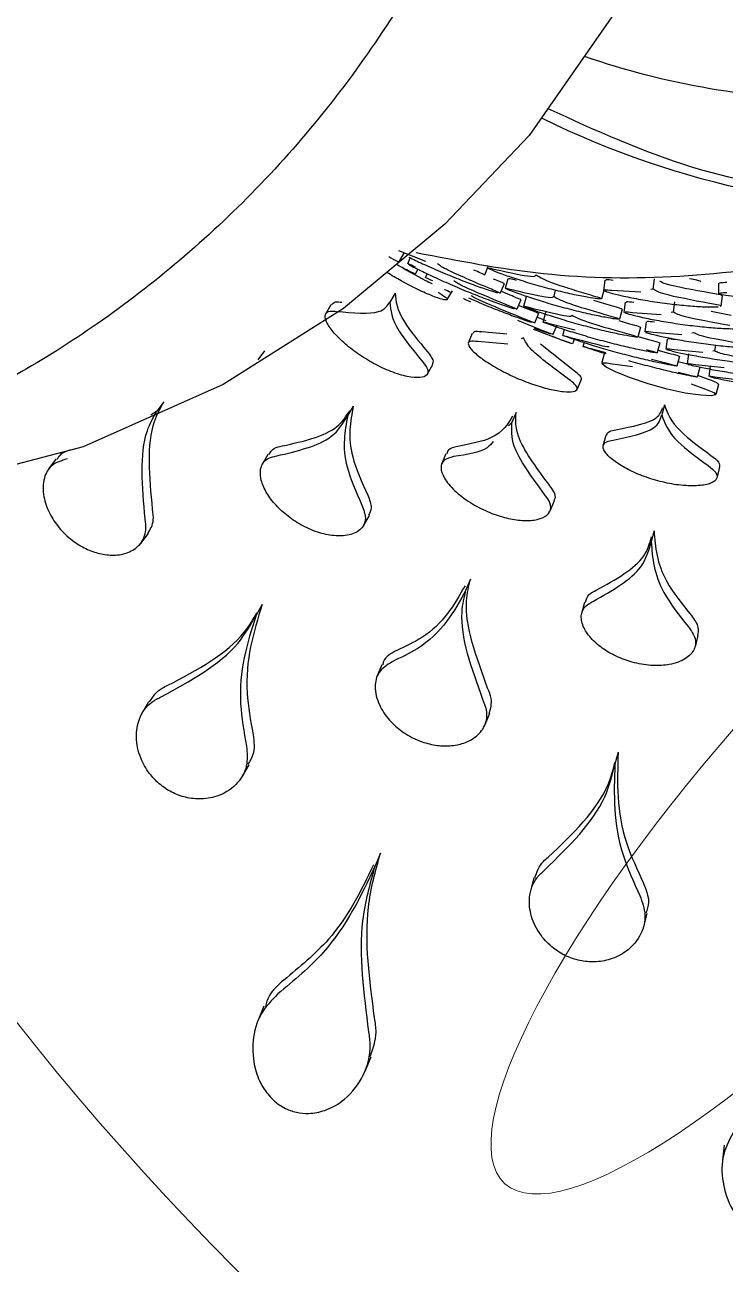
# Model space of a CAD drawing. Header units: millimetres. Extents: x 12325263 to 13848842, y -1463133 to 573208.
# Drawn here: x 12584607.2 to 12584618.53, y -830345.05 to -830325 of the extents above; entities that cross this region are included whole.
import ezdxf
from ezdxf.xclip import XClip

# ---------------------------------------------------------------- set-up
doc = ezdxf.new("R2010")
doc.units = ezdxf.units.MM
doc.header["$LTSCALE"] = 1000
doc.header["$XCLIPFRAME"] = 0
for name, color, linetype in [('fur202301', 252, 'Continuous'), ('WALL', 5, 'Continuous'), ('WALL-SHATCH', 8, 'Continuous'), ('建筑-楼板开洞', 251, 'Continuous')]:
    doc.layers.add(name, color=color, linetype=linetype)

# ---------------------------------------------------------------- blocks, each defined once
blk = doc.blocks.new('adgshg13-A$C7F010FC0')
at = {"layer": 'WALL-SHATCH'}
h = blk.add_hatch(color=256, dxfattribs=at)
h.dxf.hatch_style = 1
h.paths.add_polyline_path([(-60384.171, -16880.895), (-763.165, 197.479), (12587.619, -13153.304), (12587.619, -157996.02), (-162964.851, -188820.432), (-171262.381, -180522.901), (-171262.381, -31310.898), (-150707.191, -10755.708), (-131860.078, -7980.895), (-99162.381, -7980.895), (-99162.381, -4980.895), (-76620.428, -4980.895), (-70107.652, -16880.895)], flags=16)
h.paths.add_polyline_path([(-60091.229, -16380.895), (-646.877, 646.877), (12987.619, -12987.619), (12987.619, -158331.905), (-163100.584, -189250.384), (-171662.381, -180688.586), (-171662.381, -31145.213), (-150777.896, -10260.728), (-131896.687, -7480.895), (-99562.381, -7480.895), (-99562.381, -4580.895), (-76365.552, -4580.895), (-69907.506, -16380.895)])
blk = doc.blocks.new('A$C4C7A72D3')
at = {"layer": 'WALL', "color": 1}
blk.add_blockref('adgshg13-A$C7F010FC0', (210433.012, 205503.569), dxfattribs=at)
blk = doc.blocks.new('*U1544')
at = {"color": 1, "lineweight": 0}
for radius in [55, 44.5]:
    blk.add_circle((1385, -445), radius, dxfattribs=at)
at = {"color": 1, "lineweight": 0, "extrusion": (0, 0, -1)}
blk.add_ellipse((1408.805, -423.566), major_axis=(6.292, 5.665), ratio=0.257052, dxfattribs=at)
blk = doc.blocks.new('asdgag2019070515155847995')
at = {"color": 1}
for p, q in [((179.337, -410.522), (179.178, -410.644)), ((180.385, -412.126), (180.545, -412.004)), ((183.294, -412.03), (183.105, -412.139)), ((178.254, -412.381), (178.404, -412.266)), ((178.404, -412.266), (178.47, -412.169)), ((184.125, -413.756), (184.313, -413.648)), ((181.535, -413.972), (181.708, -413.872)), ((177.431, -414.012), (177.573, -413.903)), ((179.263, -413.976), (179.101, -414.07)), ((188.254, -413.911), (188.027, -414.005)), ((176.83, -415.001), (176.68, -415.088)), ((178.323, -415.446), (178.478, -415.356)), ((180.096, -415.701), (180.258, -415.608)), ((188.857, -415.729), (189.087, -415.634)), ((182.692, -415.834), (182.506, -415.911)), ((185.557, -415.886), (185.76, -415.801)), ((176.495, -416.123), (176.642, -416.038)), ((175.985, -416.621), (175.811, -416.182)), ((175.85, -416.263), (175.994, -416.18)), ((176.092, -416.246), (176.264, -416.567)), ((176.023, -416.329), (175.926, -416.369)), ((176.108, -416.491), (176.188, -416.445)), ((176.247, -416.613), (176.181, -416.641)), ((177.658, -416.73), (177.807, -416.643)), ((179.255, -416.878), (179.09, -416.947)), ((176.456, -417.045), (176.6, -416.962)), ((181.123, -417.342), (181.297, -417.27)), ((177.302, -417.309), (177.146, -417.373)), ((177.321, -417.949), (177.28, -417.461)), ((176.055, -417.629), (176.203, -417.568)), ((177.159, -417.933), (177.124, -417.525)), ((183.298, -417.651), (183.483, -417.574)), ((176.344, -417.886), (176.497, -417.823)), ((176.53, -417.986), (176.466, -417.836)), ((176.417, -417.909), (176.257, -417.952)), ((176.603, -418.156), (176.756, -418.093)), ((177.1, -418.505), (176.939, -418.107)), ((178.426, -418.08), (178.587, -418.014)), ((178.587, -418.014), (178.645, -417.957)), ((176.709, -418.208), (176.548, -418.251)), ((176.756, -418.27), (176.694, -418.119)), ((177.218, -418.203), (177.233, -418.165)), ((176.826, -418.441), (176.979, -418.378)), ((176.946, -418.568), (176.885, -418.417)), ((177.735, -418.997), (177.322, -418.476)), ((186.168, -418.318), (185.957, -418.375)), ((176.449, -418.715), (176.546, -418.689)), ((176.963, -418.518), (176.802, -418.56)), ((176.994, -418.645), (177.088, -419.036)), ((177.013, -418.741), (177.167, -418.678)), ((177.254, -418.818), (177.198, -418.674)), ((179.856, -418.698), (180.021, -418.629)), ((177.179, -418.837), (177.086, -418.862)), ((177.246, -419.022), (177.318, -418.992)), ((177.316, -418.988), (177.316, -418.989)), ((177.894, -419.132), (178.05, -419.067)), ((177.358, -419.166), (177.298, -419.182)), ((177.394, -419.292), (177.458, -419.525)), ((181.673, -419.143), (181.493, -419.192)), ((176.452, -419.501), (176.287, -419.523)), ((176.448, -419.501), (176.587, -419.464)), ((176.611, -419.336), (176.696, -419.619)), ((177.632, -419.47), (177.471, -419.513)), ((178.961, -419.492), (178.794, -419.537)), ((176.481, -420.1), (176.454, -419.632)), ((177.634, -419.605), (177.685, -419.964)), ((183.925, -419.733), (184.118, -419.681)), ((176.807, -419.831), (176.642, -419.853)), ((176.755, -419.796), (176.916, -419.754)), ((176.939, -419.741), (176.99, -419.917)), ((176.845, -420.43), (176.812, -419.962)), ((177.046, -420.096), (177.206, -420.053)), ((177.199, -420.055), (177.247, -420.226)), ((176.265, -420.314), (176.429, -420.293)), ((176.429, -420.293), (176.438, -420.262)), ((177.124, -420.167), (176.959, -420.189)), ((177.17, -420.764), (177.131, -420.298)), ((177.563, -420.271), (177.626, -420.502)), ((180.343, -420.314), (180.516, -420.268)), ((186.532, -420.199), (186.742, -420.142)), ((177.402, -420.508), (177.238, -420.529)), ((177.299, -420.405), (177.46, -420.362)), ((177.419, -420.373), (177.466, -420.545)), ((178.304, -420.482), (178.467, -420.438)), ((176.637, -420.643), (176.802, -420.621)), ((176.802, -420.621), (176.809, -420.59)), ((177.457, -421.104), (177.412, -420.638)), ((177.515, -420.725), (177.676, -420.682)), ((177.602, -420.702), (177.647, -420.874)), ((177.774, -420.702), (177.807, -420.831)), ((177.642, -420.853), (177.478, -420.875)), ((177.962, -420.912), (178.047, -421.144)), ((177.136, -420.954), (177.141, -420.924)), ((177.705, -421.448), (177.655, -420.983)), ((177.694, -421.054), (177.854, -421.012)), ((177.825, -421.019), (177.886, -421.187)), ((182.037, -421.024), (182.218, -420.976)), ((176.855, -421.563), (176.792, -421.237)), ((177.336, -421.305), (177.431, -421.293)), ((177.431, -421.293), (177.435, -421.263)), ((177.844, -421.204), (177.679, -421.226)), ((177.975, -421.356), (178.136, -421.313)), ((176.503, -421.362), (176.337, -421.362)), ((176.541, -421.416), (176.706, -421.395)), ((177.914, -421.798), (177.859, -421.334)), ((179.316, -421.375), (179.484, -421.33)), ((190.524, -421.424), (190.281, -421.456))]:
    blk.add_line(p, q, dxfattribs=at)
at = {"color": 1, "flags": 128}
for points in [[(141.847, -402.291), (141.772, -402.835), (141.784, -405.234), (142.141, -407.726), (142.892, -410.288), (144.158, -412.973), (146.052, -415.684), (148.63, -418.225), (151.824, -420.359), (154.974, -421.72), (157.796, -422.444), (160.277, -422.738), (162.787, -422.722), (165.403, -422.374), (168.205, -421.599), (171.074, -420.289), (173.947, -418.292), (175.381, -416.929), (176.746, -415.286), (177.976, -413.342), (178.982, -411.077), (179.648, -408.54), (179.9, -405.812), (179.9, -405.812)], [(178.047, -421.144), (178.102, -421.279), (178.139, -421.312), (178.156, -421.24), (178.148, -421.069), (178.112, -420.819), (178.048, -420.523), (177.964, -420.217), (177.868, -419.933), (177.773, -419.699), (177.692, -419.538), (177.639, -419.471), (177.639, -419.471)]]:
    blk.add_lwpolyline(points, dxfattribs=at)
at = {"color": 1}
for centre, radius, start, end in [((160.86, -424.783), 17.446, 19.3989, 21.5892), ((160.853, -423.31), 12.511, 0.0009, 19.2373)]:
    blk.add_arc(centre, radius, start, end, dxfattribs=at)
blk.add_ellipse((160.817, -424.811), major_axis=(13.067, -5.896), ratio=0.997728, start_param=5.135377, end_param=7.164089, dxfattribs=at)
blk.add_open_spline([(141.688, -389.994), (141.522, -390.072), (140.258, -390.667), (138.035, -392.05), (135.059, -394.142), (132.291, -396.511), (129.736, -399.105), (127.418, -401.913), (125.353, -404.911), (123.557, -408.078), (122.043, -411.388), (120.824, -414.817), (119.908, -418.339), (119.302, -421.928), (119.011, -425.555), (119.038, -429.194), (119.381, -432.816), (120.038, -436.395), (121.004, -439.904), (122.272, -443.315), (123.833, -446.603), (125.674, -449.743), (127.781, -452.711), (130.139, -455.484), (132.73, -458.043), (135.533, -460.366), (138.529, -462.437), (141.693, -464.24), (145.003, -465.761), (148.432, -466.989), (151.956, -467.914), (155.546, -468.529), (159.177, -468.83), (162.821, -468.814), (166.449, -468.482), (170.034, -467.835), (173.55, -466.879), (176.969, -465.622), (180.266, -464.072), (183.415, -462.241), (186.392, -460.144), (189.176, -457.795), (191.744, -455.214), (194.078, -452.419), (196.159, -449.433), (197.973, -446.276), (199.504, -442.974), (200.742, -439.552), (201.678, -436.035), (202.303, -432.45), (202.614, -428.824), (202.608, -425.185), (202.285, -421.561), (201.648, -417.978), (200.7, -414.464), (199.451, -411.046), (197.909, -407.75), (196.085, -404.6), (193.994, -401.62), (191.651, -398.834), (189.074, -396.262), (186.285, -393.92), (183.295, -391.846), (180.783, -390.344), (179.228, -389.639), (178.777, -389.435)], degree=3, knots=[0, 0, 0, 0, 0.002464, 0.018712, 0.034959, 0.051206, 0.067452, 0.083698, 0.099943, 0.116187, 0.132431, 0.148674, 0.164917, 0.181159, 0.197401, 0.213642, 0.229884, 0.246125, 0.262366, 0.278608, 0.29485, 0.311092, 0.327334, 0.343577, 0.359821, 0.376065, 0.39231, 0.408556, 0.424802, 0.441049, 0.457296, 0.473544, 0.489792, 0.506041, 0.52229, 0.538538, 0.554787, 0.571035, 0.587284, 0.603532, 0.619779, 0.636026, 0.652272, 0.668518, 0.684763, 0.701007, 0.717251, 0.733494, 0.749737, 0.765979, 0.782221, 0.798462, 0.814704, 0.830945, 0.847186, 0.863428, 0.87967, 0.895912, 0.912154, 0.928397, 0.944641, 0.960885, 0.97713, 0.993376, 1, 1, 1, 1])
for points, knots in [([(142.472, -395.446), (142.364, -395.767), (141.931, -397.054), (141.704, -399.351), (141.761, -402.309), (142.343, -405.224), (143.39, -408.044), (144.99, -410.821), (147.247, -413.513), (150.185, -415.885), (153.531, -417.662), (156.753, -418.665), (159.558, -419.098), (162.063, -419.165), (164.425, -418.953), (166.865, -418.445), (169.484, -417.528), (172.236, -416.059), (174.866, -413.975), (177.05, -411.398), (178.556, -408.732), (179.476, -406.074), (179.899, -403.492), (179.94, -401.112), (179.681, -399.687), (179.563, -399.042)], [0, 0, 0, 0, 0.015214, 0.060977, 0.104986, 0.149309, 0.193678, 0.24012, 0.291901, 0.349755, 0.407596, 0.456922, 0.497367, 0.53196, 0.566718, 0.602097, 0.642973, 0.690731, 0.743898, 0.795877, 0.844688, 0.889455, 0.930669, 0.968591, 1, 1, 1, 1]), ([(173.642, -406.55), (173.335, -407.145), (172.672, -408.432), (171.226, -410.103), (169.377, -411.597), (167.356, -412.686), (165.462, -413.35), (163.687, -413.719), (161.999, -413.88), (160.265, -413.856), (158.306, -413.583), (155.991, -412.931), (153.515, -411.726), (151.234, -410.002), (149.486, -408.002), (148.304, -406.015), (147.618, -404.397), (147.436, -403.456), (147.385, -403.192)], [0, 0, 0, 0, 0.063745, 0.137779, 0.213474, 0.281742, 0.339746, 0.389304, 0.437461, 0.484243, 0.537359, 0.604896, 0.686093, 0.771126, 0.846192, 0.913377, 0.975753, 1, 1, 1, 1]), ([(179.179, -410.814), (179.207, -410.722), (179.259, -410.55), (179.486, -410.428), (179.758, -410.417), (180.046, -410.513), (180.295, -410.675), (180.496, -410.884), (180.638, -411.117), (180.72, -411.351), (180.745, -411.589), (180.701, -411.823), (180.567, -412.014), (180.371, -412.104), (180.21, -412.085), (180.15, -412.078)], [0, 0, 0, 0, 0.1046714, 0.1955469, 0.2964493, 0.3737678, 0.4371776, 0.5009111, 0.5571344, 0.612971, 0.6757655, 0.7507263, 0.8402564, 0.9403537, 1, 1, 1, 1]), ([(179.022, -410.935), (179.043, -410.836), (179.069, -410.713), (179.167, -410.663), (179.186, -410.654)], [0, 0, 0, 0, 0.809175, 1, 1, 1, 1]), ([(180.15, -412.078), (179.626, -412.031), (178.941, -411.969), (178.506, -412.21), (178.404, -412.266)], [0, 0, 0, 0, 0.765523, 1, 1, 1, 1]), ([(183.824, -413.718), (183.936, -413.727), (184.159, -413.745), (184.44, -413.585), (184.626, -413.326), (184.692, -413.015), (184.667, -412.746), (184.579, -412.506), (184.441, -412.302), (184.249, -412.122), (183.986, -411.978), (183.674, -411.918), (183.357, -411.973), (183.134, -412.124), (183.053, -412.285), (183.026, -412.338)], [0, 0, 0, 0, 0.098479, 0.195709, 0.307327, 0.381692, 0.439818, 0.489234, 0.538746, 0.586653, 0.65371, 0.743395, 0.835237, 0.94536, 1, 1, 1, 1]), ([(179.993, -412.198), (179.47, -412.15), (178.787, -412.086), (178.355, -412.325), (178.254, -412.381)], [0, 0, 0, 0, 0.766762, 1, 1, 1, 1]), ([(180.382, -412.122), (180.315, -412.162), (180.206, -412.228), (180.053, -412.207), (179.993, -412.198)], [0, 0, 0, 0, 0.609702, 1, 1, 1, 1]), ([(183.109, -412.146), (183.025, -412.204), (182.913, -412.281), (182.855, -412.413), (182.841, -412.445)], [0, 0, 0, 0, 0.758891, 1, 1, 1, 1]), ([(182.841, -412.445), (182.59, -412.923), (182.268, -413.535), (181.772, -413.825), (181.663, -413.888)], [0, 0, 0, 0, 0.780045, 1, 1, 1, 1]), ([(183.026, -412.338), (182.77, -412.811), (182.412, -413.473), (181.865, -413.783), (181.708, -413.872)], [0, 0, 0, 0, 0.714656, 1, 1, 1, 1]), ([(181.535, -413.972), (181.983, -413.833), (182.609, -413.639), (183.411, -413.783), (183.638, -413.825)], [0, 0, 0, 0, 0.716107, 1, 1, 1, 1]), ([(181.708, -413.872), (182.158, -413.731), (182.788, -413.535), (183.594, -413.677), (183.824, -413.718)], [0, 0, 0, 0, 0.714364, 1, 1, 1, 1]), ([(183.638, -413.825), (183.752, -413.839), (183.932, -413.861), (184.067, -413.773), (184.116, -413.741)], [0, 0, 0, 0, 0.636524, 1, 1, 1, 1]), ([(187.835, -414.227), (187.939, -414.125), (188.148, -413.918), (188.582, -413.803), (188.996, -413.826), (189.329, -413.961), (189.543, -414.128), (189.683, -414.32), (189.758, -414.523), (189.777, -414.756), (189.718, -415.037), (189.518, -415.366), (189.157, -415.637), (188.766, -415.743), (188.52, -415.709), (188.446, -415.699)], [0, 0, 0, 0, 0.108637, 0.219395, 0.32845, 0.395395, 0.445683, 0.485596, 0.525651, 0.563113, 0.618508, 0.70153, 0.822656, 0.946579, 1, 1, 1, 1]), ([(179.107, -414.081), (179.068, -414.105), (178.997, -414.148), (178.977, -414.253), (178.968, -414.3)], [0, 0, 0, 0, 0.550428, 1, 1, 1, 1]), ([(179.927, -415.587), (179.998, -415.613), (180.141, -415.666), (180.306, -415.598), (180.413, -415.426), (180.435, -415.166), (180.375, -414.874), (180.255, -414.6), (180.09, -414.357), (179.901, -414.161), (179.695, -414.016), (179.481, -413.934), (179.287, -413.942), (179.165, -414.042), (179.139, -414.162), (179.129, -414.207)], [0, 0, 0, 0, 0.08588, 0.171606, 0.263059, 0.354641, 0.424296, 0.494216, 0.557553, 0.619915, 0.687434, 0.764042, 0.850534, 0.942861, 1, 1, 1, 1]), ([(187.611, -414.32), (187.691, -414.228), (187.809, -414.092), (187.979, -414.04), (188.035, -414.023)], [0, 0, 0, 0, 0.668429, 1, 1, 1, 1]), ([(179.129, -414.207), (179.049, -414.547), (178.92, -415.09), (178.599, -415.284), (178.478, -415.356)], [0, 0, 0, 0, 0.62675, 1, 1, 1, 1]), ([(185.76, -415.801), (186.249, -415.57), (187.011, -415.209), (187.617, -414.487), (187.835, -414.227)], [0, 0, 0, 0, 0.640538, 1, 1, 1, 1]), ([(178.968, -414.3), (178.892, -414.643), (178.779, -415.146), (178.488, -415.33), (178.396, -415.388)], [0, 0, 0, 0, 0.681776, 1, 1, 1, 1]), ([(185.744, -415.773), (186.164, -415.571), (186.853, -415.239), (187.398, -414.578), (187.611, -414.32)], [0, 0, 0, 0, 0.6093829, 1, 1, 1, 1]), ([(176.684, -415.095), (176.664, -415.111), (176.629, -415.138), (176.639, -415.225), (176.643, -415.263)], [0, 0, 0, 0, 0.555348, 1, 1, 1, 1]), ([(177.59, -416.557), (177.638, -416.594), (177.734, -416.667), (177.828, -416.65), (177.872, -416.538), (177.855, -416.333), (177.775, -416.065), (177.641, -415.778), (177.475, -415.51), (177.294, -415.282), (177.113, -415.106), (176.951, -414.999), (176.832, -414.98), (176.78, -415.047), (176.789, -415.14), (176.792, -415.177)], [0, 0, 0, 0, 0.080152, 0.160279, 0.242458, 0.325711, 0.406895, 0.483426, 0.555818, 0.627239, 0.701086, 0.779244, 0.861237, 0.944484, 1, 1, 1, 1]), ([(176.792, -415.177), (176.814, -415.445), (176.852, -415.896), (176.702, -415.997), (176.642, -416.038)], [0, 0, 0, 0, 0.591664, 1, 1, 1, 1]), ([(178.478, -415.356), (178.729, -415.309), (179.129, -415.233), (179.711, -415.491), (179.927, -415.587)], [0, 0, 0, 0, 0.628631, 1, 1, 1, 1]), ([(178.323, -415.446), (178.573, -415.399), (178.97, -415.324), (179.55, -415.583), (179.766, -415.68)], [0, 0, 0, 0, 0.628118, 1, 1, 1, 1]), ([(179.766, -415.68), (179.838, -415.709), (179.965, -415.76), (180.053, -415.712), (180.09, -415.692)], [0, 0, 0, 0, 0.571631, 1, 1, 1, 1]), ([(188.222, -415.791), (187.604, -415.709), (186.643, -415.582), (185.842, -415.806), (185.557, -415.886)], [0, 0, 0, 0, 0.6431503, 1, 1, 1, 1]), ([(188.446, -415.699), (187.826, -415.619), (186.858, -415.494), (186.051, -415.72), (185.76, -415.801)], [0, 0, 0, 0, 0.640533, 1, 1, 1, 1]), ([(182.46, -416.073), (182.513, -415.991), (182.611, -415.839), (182.867, -415.781), (183.138, -415.841), (183.394, -416.009), (183.595, -416.229), (183.736, -416.483), (183.812, -416.745), (183.829, -416.992), (183.789, -417.228), (183.682, -417.442), (183.498, -417.592), (183.28, -417.628), (183.128, -417.567), (183.07, -417.544)], [0, 0, 0, 0, 0.104671, 0.195547, 0.296449, 0.373768, 0.437178, 0.500911, 0.557134, 0.612971, 0.675766, 0.750726, 0.840256, 0.940354, 1, 1, 1, 1]), ([(188.852, -415.716), (188.722, -415.764), (188.521, -415.838), (188.299, -415.803), (188.222, -415.791)], [0, 0, 0, 0, 0.650959, 1, 1, 1, 1]), ([(175.905, -416.019), (175.932, -416.069), (175.982, -416.163), (175.988, -416.171), (175.991, -416.175)], [0, 0, 0, 0, 0.53379, 1, 1, 1, 1]), ([(176.479, -416.82), (176.51, -416.865), (176.571, -416.956), (176.61, -416.975), (176.604, -416.901), (176.548, -416.736), (176.444, -416.501), (176.31, -416.238), (176.208, -416.068), (176.161, -415.99)], [0, 0, 0, 0, 0.1454, 0.290883, 0.437027, 0.584292, 0.731718, 0.87763, 1, 1, 1, 1]), ([(176.642, -416.038), (176.774, -416.05), (176.999, -416.07), (177.419, -416.415), (177.59, -416.557)], [0, 0, 0, 0, 0.591371, 1, 1, 1, 1]), ([(181.297, -417.27), (181.648, -417.076), (182.105, -416.822), (182.393, -416.215), (182.46, -416.073)], [0, 0, 0, 0, 0.7651451, 1, 1, 1, 1]), ([(182.277, -416.149), (182.325, -416.058), (182.383, -415.948), (182.492, -415.926), (182.511, -415.922)], [0, 0, 0, 0, 0.820411, 1, 1, 1, 1]), ([(176.101, -416.283), (176.126, -416.332), (176.177, -416.429), (176.195, -416.461), (176.164, -416.397), (176.107, -416.283), (176.05, -416.176), (176.033, -416.144)], [0, 0, 0, 0, 0.226266, 0.4527, 0.679176, 0.906069, 1, 1, 1, 1]), ([(176.495, -416.123), (176.627, -416.134), (176.851, -416.155), (177.27, -416.501), (177.441, -416.643)], [0, 0, 0, 0, 0.591248, 1, 1, 1, 1]), ([(181.229, -417.254), (181.538, -417.08), (181.952, -416.847), (182.211, -416.291), (182.277, -416.149)], [0, 0, 0, 0, 0.744376, 1, 1, 1, 1]), ([(175.245, -425.334), (175.287, -425.24), (175.628, -424.473), (175.988, -422.924), (176.279, -420.735), (176.25, -418.555), (175.977, -417.148), (175.844, -416.466)], [0, 0, 0, 0, 0.0341853, 0.2791079, 0.5240197, 0.7689235, 1, 1, 1, 1]), ([(175.913, -416.343), (175.948, -416.415), (176.019, -416.564), (176.146, -416.851), (176.27, -417.151), (176.374, -417.427), (176.454, -417.656), (176.477, -417.738), (176.489, -417.779)], [0, 0, 0, 0, 0.157201, 0.326226, 0.49451, 0.662469, 0.830872, 1, 1, 1, 1]), ([(176.073, -416.451), (176.053, -416.406), (176.022, -416.335), (176.027, -416.339), (176.028, -416.341)], [0, 0, 0, 0, 0.632448, 1, 1, 1, 1]), ([(176.028, -416.337), (176.041, -416.359), (176.066, -416.404), (176.156, -416.587), (176.272, -416.832), (176.4, -417.123), (176.523, -417.423), (176.629, -417.699), (176.709, -417.928), (176.734, -418.009), (176.747, -418.05)], [0, 0, 0, 0, 0.124946, 0.250175, 0.375587, 0.500772, 0.625477, 0.749968, 0.87475, 1, 1, 1, 1]), ([(176.299, -416.735), (176.279, -416.69), (176.247, -416.619), (176.25, -416.624), (176.252, -416.626)], [0, 0, 0, 0, 0.6324778, 1, 1, 1, 1]), ([(176.264, -416.567), (176.29, -416.617), (176.338, -416.712), (176.342, -416.721), (176.344, -416.725)], [0, 0, 0, 0, 0.533864, 1, 1, 1, 1]), ([(177.441, -416.643), (177.49, -416.682), (177.579, -416.753), (177.63, -416.733), (177.654, -416.723)], [0, 0, 0, 0, 0.54401, 1, 1, 1, 1]), ([(176.422, -417.654), (176.309, -417.391), (176.115, -416.937), (176.051, -416.848), (176.024, -416.81)], [0, 0, 0, 0, 0.5771502, 1, 1, 1, 1]), ([(179.141, -417.068), (179.156, -417.011), (179.187, -416.896), (179.313, -416.85), (179.485, -416.905), (179.688, -417.07), (179.883, -417.321), (180.035, -417.61), (180.133, -417.895), (180.178, -418.159), (180.174, -418.39), (180.116, -418.566), (180.006, -418.655), (179.876, -418.636), (179.784, -418.565), (179.751, -418.54)], [0, 0, 0, 0, 0.08269, 0.165294, 0.251568, 0.338712, 0.420978, 0.494896, 0.562755, 0.629952, 0.701267, 0.779413, 0.864084, 0.951518, 1, 1, 1, 1]), ([(176.684, -417.923), (176.574, -417.659), (176.383, -417.204), (176.324, -417.112), (176.299, -417.074)], [0, 0, 0, 0, 0.5771603, 1, 1, 1, 1]), ([(176.489, -417.033), (176.468, -416.989), (176.436, -416.919), (176.438, -416.923), (176.439, -416.925)], [0, 0, 0, 0, 0.632516, 1, 1, 1, 1]), ([(178.896, -417.711), (178.931, -417.683), (179.061, -417.581), (179.107, -417.284), (179.141, -417.068)], [0, 0, 0, 0, 0.276549, 1, 1, 1, 1]), ([(178.976, -417.137), (178.989, -417.075), (179.009, -416.982), (179.073, -416.966), (179.095, -416.96)], [0, 0, 0, 0, 0.660602, 1, 1, 1, 1]), ([(176.643, -417.347), (176.623, -417.305), (176.591, -417.237), (176.587, -417.23), (176.586, -417.228)], [0, 0, 0, 0, 0.625691, 1, 1, 1, 1]), ([(177.28, -417.461), (177.276, -417.413), (177.267, -417.318), (177.322, -417.293), (177.422, -417.361), (177.559, -417.526), (177.712, -417.767), (177.857, -418.053), (177.974, -418.35), (178.055, -418.626), (178.095, -418.858), (178.093, -419.02), (178.05, -419.086), (177.979, -419.053), (177.917, -418.968), (177.891, -418.932)], [0, 0, 0, 0, 0.078792, 0.157597, 0.237503, 0.318356, 0.39851, 0.476219, 0.551344, 0.625653, 0.701383, 0.779723, 0.860147, 0.940927, 1, 1, 1, 1]), ([(178.484, -418.023), (178.616, -417.944), (178.847, -417.806), (178.937, -417.338), (178.976, -417.137)], [0, 0, 0, 0, 0.570351, 1, 1, 1, 1]), ([(182.887, -417.62), (182.385, -417.437), (181.731, -417.198), (181.238, -417.315), (181.123, -417.342)], [0, 0, 0, 0, 0.7667623, 1, 1, 1, 1]), ([(183.07, -417.544), (182.567, -417.362), (181.909, -417.124), (181.414, -417.242), (181.297, -417.27)], [0, 0, 0, 0, 0.765523, 1, 1, 1, 1]), ([(176.201, -417.563), (176.201, -417.565), (176.203, -417.583), (176.178, -417.529), (176.14, -417.439), (176.124, -417.399)], [0, 0, 0, 0, 0.052278, 0.585534, 1, 1, 1, 1]), ([(176.909, -418.206), (176.802, -417.942), (176.616, -417.485), (176.561, -417.391), (176.538, -417.352)], [0, 0, 0, 0, 0.577177, 1, 1, 1, 1]), ([(176.573, -417.312), (176.588, -417.345), (176.644, -417.472), (176.742, -417.712), (176.848, -417.986), (176.929, -418.214), (176.955, -418.295), (176.968, -418.335)], [0, 0, 0, 0, 0.080957, 0.310557, 0.539809, 0.769533, 1, 1, 1, 1]), ([(177.124, -417.525), (177.118, -417.474), (177.108, -417.394), (177.14, -417.388), (177.151, -417.386)], [0, 0, 0, 0, 0.637102, 1, 1, 1, 1]), ([(176.525, -419.287), (176.541, -419.34), (176.571, -419.447), (176.592, -419.48), (176.591, -419.412), (176.566, -419.244), (176.517, -418.996), (176.446, -418.696), (176.361, -418.382), (176.27, -418.087), (176.186, -417.842), (176.121, -417.675), (176.085, -417.605), (176.083, -417.632), (176.104, -417.713), (176.112, -417.749)], [0, 0, 0, 0, 0.078097, 0.156248, 0.234487, 0.312966, 0.391555, 0.469908, 0.547843, 0.625598, 0.703599, 0.782012, 0.860604, 0.939044, 1, 1, 1, 1]), ([(176.496, -417.818), (176.496, -417.82), (176.499, -417.838), (176.475, -417.784), (176.438, -417.693), (176.422, -417.654)], [0, 0, 0, 0, 0.052613, 0.585611, 1, 1, 1, 1]), ([(183.296, -417.647), (183.218, -417.669), (183.091, -417.705), (182.944, -417.644), (182.887, -417.62)], [0, 0, 0, 0, 0.614128, 1, 1, 1, 1]), ([(176.112, -417.749), (176.163, -417.979), (176.251, -418.377), (176.215, -418.396), (176.2, -418.404)], [0, 0, 0, 0, 0.577144, 1, 1, 1, 1]), ([(176.342, -417.882), (176.342, -417.883), (176.346, -417.901), (176.321, -417.847), (176.284, -417.757), (176.268, -417.717)], [0, 0, 0, 0, 0.052514, 0.585508, 1, 1, 1, 1]), ([(176.857, -419.576), (176.872, -419.629), (176.901, -419.736), (176.92, -419.769), (176.917, -419.702), (176.891, -419.534), (176.84, -419.286), (176.769, -418.988), (176.684, -418.673), (176.593, -418.377), (176.511, -418.132), (176.447, -417.965), (176.414, -417.894), (176.414, -417.921), (176.435, -418.002), (176.444, -418.037)], [0, 0, 0, 0, 0.078102, 0.15626, 0.234485, 0.312925, 0.391477, 0.469832, 0.547819, 0.625646, 0.703691, 0.782098, 0.86065, 0.939053, 1, 1, 1, 1]), ([(176.259, -417.96), (176.258, -417.963), (176.254, -417.968), (176.274, -418.043), (176.284, -418.08)], [0, 0, 0, 0, 0.504836, 1, 1, 1, 1]), ([(176.444, -418.037), (176.497, -418.267), (176.589, -418.664), (176.559, -418.681), (176.546, -418.689)], [0, 0, 0, 0, 0.5771469, 1, 1, 1, 1]), ([(176.601, -418.152), (176.602, -418.154), (176.605, -418.171), (176.582, -418.117), (176.546, -418.026), (176.53, -417.986)], [0, 0, 0, 0, 0.052836, 0.58559, 1, 1, 1, 1]), ([(176.755, -418.089), (176.755, -418.09), (176.759, -418.107), (176.735, -418.053), (176.699, -417.962), (176.684, -417.923)], [0, 0, 0, 0, 0.052927, 0.585686, 1, 1, 1, 1]), ([(179.587, -418.608), (179.308, -418.401), (178.849, -418.061), (178.546, -418.075), (178.426, -418.08)], [0, 0, 0, 0, 0.60682, 1, 1, 1, 1]), ([(179.751, -418.54), (179.472, -418.334), (179.011, -417.994), (178.706, -418.008), (178.587, -418.014)], [0, 0, 0, 0, 0.607146, 1, 1, 1, 1]), ([(177.151, -419.875), (177.165, -419.928), (177.194, -420.035), (177.211, -420.069), (177.206, -420.002), (177.178, -419.835), (177.126, -419.587), (177.055, -419.289), (176.969, -418.974), (176.88, -418.678), (176.798, -418.433), (176.736, -418.264), (176.705, -418.194), (176.706, -418.22), (176.728, -418.301), (176.738, -418.336)], [0, 0, 0, 0, 0.078108, 0.156274, 0.234487, 0.31289, 0.391408, 0.469765, 0.547799, 0.62569, 0.703776, 0.782177, 0.860692, 0.939062, 1, 1, 1, 1]), ([(176.824, -418.437), (176.825, -418.439), (176.829, -418.456), (176.807, -418.401), (176.772, -418.31), (176.756, -418.27)], [0, 0, 0, 0, 0.053141, 0.585675, 1, 1, 1, 1]), ([(176.978, -418.374), (176.978, -418.375), (176.982, -418.392), (176.96, -418.337), (176.925, -418.246), (176.909, -418.206)], [0, 0, 0, 0, 0.0532253, 0.5857654, 1, 1, 1, 1]), ([(177.891, -418.932), (177.714, -418.694), (177.411, -418.286), (177.275, -418.227), (177.218, -418.203)], [0, 0, 0, 0, 0.583173, 1, 1, 1, 1]), ([(186.239, -420.084), (186.347, -420.122), (186.561, -420.197), (186.88, -420.116), (187.131, -419.915), (187.279, -419.632), (187.326, -419.366), (187.304, -419.112), (187.224, -418.879), (187.083, -418.655), (186.864, -418.448), (186.575, -418.309), (186.249, -418.279), (185.99, -418.366), (185.867, -418.501), (185.826, -418.545)], [0, 0, 0, 0, 0.098479, 0.195709, 0.307327, 0.381692, 0.439818, 0.489234, 0.538746, 0.586653, 0.65371, 0.743395, 0.835237, 0.94536, 1, 1, 1, 1]), ([(176.2, -418.404), (176.242, -418.472), (176.315, -418.589), (176.463, -419.08), (176.525, -419.287)], [0, 0, 0, 0, 0.577239, 1, 1, 1, 1]), ([(176.738, -418.336), (176.793, -418.565), (176.89, -418.96), (176.864, -418.977), (176.854, -418.984)], [0, 0, 0, 0, 0.577154, 1, 1, 1, 1]), ([(177.061, -418.373), (177.077, -418.417), (177.122, -418.539), (177.141, -418.598), (177.154, -418.636)], [0, 0, 0, 0, 0.363486, 1, 1, 1, 1]), ([(177.165, -418.673), (177.165, -418.675), (177.17, -418.692), (177.149, -418.637), (177.115, -418.545), (177.1, -418.505)], [0, 0, 0, 0, 0.053514, 0.585853, 1, 1, 1, 1]), ([(185.96, -418.384), (185.863, -418.418), (185.734, -418.462), (185.642, -418.573), (185.62, -418.601)], [0, 0, 0, 0, 0.756393, 1, 1, 1, 1]), ([(173.509, -418.597), (173.86, -419.365), (174.547, -420.871), (174.965, -423.311), (175.026, -425.737), (174.657, -428.141), (173.9, -430.451), (172.756, -432.596), (171.276, -434.521), (169.488, -436.159), (167.46, -437.478), (165.239, -438.42), (163.002, -438.982), (161.509, -439.053), (160.817, -439.085)], [0, 0, 0, 0, 0.087897, 0.172136, 0.256376, 0.340633, 0.424889, 0.50909, 0.593289, 0.677144, 0.760998, 0.844434, 0.927869, 1, 1, 1, 1]), ([(176.546, -418.689), (176.585, -418.757), (176.653, -418.876), (176.796, -419.368), (176.857, -419.576)], [0, 0, 0, 0, 0.577234, 1, 1, 1, 1]), ([(177.407, -420.183), (177.421, -420.237), (177.448, -420.344), (177.464, -420.378), (177.458, -420.312), (177.428, -420.145), (177.375, -419.898), (177.303, -419.6), (177.217, -419.285), (177.128, -418.988), (177.048, -418.743), (176.988, -418.574), (176.959, -418.503), (176.961, -418.529), (176.984, -418.61), (176.994, -418.645)], [0, 0, 0, 0, 0.078116, 0.156289, 0.234493, 0.312863, 0.391349, 0.469707, 0.547783, 0.625733, 0.703855, 0.78225, 0.860731, 0.939071, 1, 1, 1, 1]), ([(179.853, -418.69), (179.847, -418.695), (179.805, -418.733), (179.709, -418.702), (179.619, -418.633), (179.587, -418.608)], [0, 0, 0, 0, 0.088414, 0.673919, 1, 1, 1, 1]), ([(185.62, -418.601), (185.245, -418.997), (184.77, -419.499), (184.21, -419.649), (184.091, -419.68)], [0, 0, 0, 0, 0.788116, 1, 1, 1, 1]), ([(185.826, -418.545), (185.448, -418.935), (184.918, -419.48), (184.296, -419.636), (184.118, -419.681)], [0, 0, 0, 0, 0.714656, 1, 1, 1, 1]), ([(177.626, -420.502), (177.639, -420.556), (177.666, -420.663), (177.679, -420.698), (177.671, -420.632), (177.64, -420.466), (177.586, -420.219), (177.513, -419.921), (177.428, -419.606), (177.34, -419.309), (177.261, -419.063), (177.202, -418.894), (177.175, -418.823), (177.179, -418.848), (177.203, -418.928), (177.213, -418.963)], [0, 0, 0, 0, 0.078124, 0.156307, 0.234503, 0.312844, 0.3913, 0.469658, 0.547772, 0.625775, 0.703929, 0.782319, 0.860767, 0.93908, 1, 1, 1, 1]), ([(177.316, -418.989), (177.309, -418.97), (177.298, -418.941), (177.266, -418.852), (177.254, -418.818)], [0, 0, 0, 0, 0.625764, 1, 1, 1, 1]), ([(176.854, -418.984), (176.89, -419.053), (176.953, -419.173), (177.092, -419.666), (177.151, -419.875)], [0, 0, 0, 0, 0.577234, 1, 1, 1, 1]), ([(177.213, -418.963), (177.275, -419.195), (177.373, -419.559), (177.361, -419.578), (177.357, -419.585)], [0, 0, 0, 0, 0.634873, 1, 1, 1, 1]), ([(177.892, -419.127), (177.891, -419.13), (177.876, -419.155), (177.821, -419.113), (177.76, -419.031), (177.735, -418.997)], [0, 0, 0, 0, 0.050513, 0.598721, 1, 1, 1, 1]), ([(177.48, -419.537), (177.466, -419.492), (177.426, -419.362), (177.38, -419.226), (177.353, -419.152), (177.359, -419.177), (177.384, -419.257), (177.394, -419.292)], [0, 0, 0, 0, 0.125111, 0.356787, 0.588571, 0.819968, 1, 1, 1, 1]), ([(181.496, -419.205), (181.451, -419.217), (181.37, -419.241), (181.322, -419.336), (181.301, -419.379)], [0, 0, 0, 0, 0.545731, 1, 1, 1, 1]), ([(181.893, -420.869), (181.957, -420.914), (182.084, -421.002), (182.265, -420.979), (182.418, -420.841), (182.511, -420.597), (182.531, -420.3), (182.487, -420.004), (182.39, -419.726), (182.257, -419.488), (182.092, -419.294), (181.903, -419.159), (181.709, -419.117), (181.561, -419.18), (181.503, -419.289), (181.48, -419.331)], [0, 0, 0, 0, 0.08588, 0.171606, 0.263059, 0.354641, 0.424296, 0.494216, 0.557553, 0.619915, 0.687434, 0.764042, 0.850534, 0.942861, 1, 1, 1, 1]), ([(176.454, -419.632), (176.449, -419.584), (176.442, -419.507), (176.45, -419.512), (176.453, -419.514)], [0, 0, 0, 0, 0.636845, 1, 1, 1, 1]), ([(176.459, -419.51), (176.468, -419.535), (176.488, -419.585), (176.537, -419.784), (176.591, -420.051), (176.643, -420.365), (176.684, -420.688), (176.71, -420.981), (176.721, -421.222), (176.718, -421.307), (176.716, -421.35)], [0, 0, 0, 0, 0.125047, 0.250498, 0.376123, 0.50134, 0.625851, 0.750059, 0.874681, 1, 1, 1, 1]), ([(177.635, -419.479), (177.628, -419.483), (177.615, -419.49), (177.628, -419.567), (177.634, -419.605)], [0, 0, 0, 0, 0.502744, 1, 1, 1, 1]), ([(179.287, -421.189), (179.325, -421.238), (179.401, -421.334), (179.501, -421.342), (179.578, -421.246), (179.618, -421.044), (179.613, -420.765), (179.559, -420.453), (179.467, -420.151), (179.35, -419.884), (179.218, -419.667), (179.085, -419.521), (178.971, -419.472), (178.898, -419.522), (178.881, -419.614), (178.874, -419.651)], [0, 0, 0, 0, 0.080152, 0.160279, 0.242458, 0.325711, 0.406895, 0.483426, 0.555818, 0.627239, 0.701086, 0.779244, 0.861237, 0.944484, 1, 1, 1, 1]), ([(181.301, -419.379), (181.13, -419.69), (180.883, -420.141), (180.546, -420.242), (180.441, -420.273)], [0, 0, 0, 0, 0.688831, 1, 1, 1, 1]), ([(181.48, -419.331), (181.307, -419.637), (181.03, -420.126), (180.656, -420.229), (180.516, -420.268)], [0, 0, 0, 0, 0.62675, 1, 1, 1, 1]), ([(176.289, -419.654), (176.284, -419.605), (176.277, -419.529), (176.285, -419.534), (176.289, -419.536)], [0, 0, 0, 0, 0.636821, 1, 1, 1, 1]), ([(176.696, -419.619), (176.712, -419.674), (176.74, -419.778), (176.749, -419.787), (176.754, -419.791)], [0, 0, 0, 0, 0.529145, 1, 1, 1, 1]), ([(178.707, -419.695), (178.654, -419.963), (178.572, -420.373), (178.407, -420.432), (178.35, -420.452)], [0, 0, 0, 0, 0.65058, 1, 1, 1, 1]), ([(178.874, -419.651), (178.819, -419.914), (178.726, -420.358), (178.542, -420.415), (178.467, -420.438)], [0, 0, 0, 0, 0.591664, 1, 1, 1, 1]), ([(178.796, -419.545), (178.772, -419.555), (178.728, -419.572), (178.714, -419.657), (178.707, -419.695)], [0, 0, 0, 0, 0.550748, 1, 1, 1, 1]), ([(183.925, -419.733), (184.403, -419.716), (185.072, -419.692), (185.82, -420.04), (186.032, -420.139)], [0, 0, 0, 0, 0.716107, 1, 1, 1, 1]), ([(184.118, -419.681), (184.599, -419.663), (185.271, -419.638), (186.024, -419.985), (186.239, -420.084)], [0, 0, 0, 0, 0.7143644, 1, 1, 1, 1]), ([(176.647, -419.984), (176.642, -419.935), (176.634, -419.859), (176.641, -419.864), (176.644, -419.866)], [0, 0, 0, 0, 0.636837, 1, 1, 1, 1]), ([(176.812, -419.962), (176.807, -419.914), (176.798, -419.838), (176.806, -419.843), (176.809, -419.845)], [0, 0, 0, 0, 0.636858, 1, 1, 1, 1]), ([(176.814, -419.841), (176.822, -419.866), (176.84, -419.916), (176.888, -420.115), (176.941, -420.383), (176.992, -420.696), (177.033, -421.019), (177.06, -421.312), (177.073, -421.554), (177.071, -421.638), (177.07, -421.681)], [0, 0, 0, 0, 0.1250089, 0.2503788, 0.3759269, 0.5011326, 0.6257142, 0.7500253, 0.8747054, 1, 1, 1, 1]), ([(177.807, -420.831), (177.82, -420.884), (177.846, -420.992), (177.857, -421.028), (177.848, -420.962), (177.815, -420.796), (177.76, -420.549), (177.686, -420.254), (177.626, -420.025), (177.594, -419.916), (177.59, -419.905)], [0, 0, 0, 0, 0.140258, 0.280621, 0.420982, 0.561563, 0.702349, 0.843006, 0.983288, 1, 1, 1, 1]), ([(176.99, -419.917), (177.005, -419.973), (177.033, -420.077), (177.041, -420.086), (177.045, -420.091)], [0, 0, 0, 0, 0.529169, 1, 1, 1, 1]), ([(176.662, -421.211), (176.61, -420.929), (176.519, -420.44), (176.456, -420.336), (176.429, -420.293)], [0, 0, 0, 0, 0.577143, 1, 1, 1, 1]), ([(176.967, -420.319), (176.961, -420.271), (176.952, -420.195), (176.959, -420.2), (176.961, -420.202)], [0, 0, 0, 0, 0.636856, 1, 1, 1, 1]), ([(177.131, -420.298), (177.126, -420.249), (177.117, -420.173), (177.123, -420.178), (177.126, -420.18)], [0, 0, 0, 0, 0.636874, 1, 1, 1, 1]), ([(177.13, -420.176), (177.138, -420.201), (177.155, -420.252), (177.2, -420.451), (177.252, -420.719), (177.303, -421.033), (177.344, -421.355), (177.372, -421.649), (177.386, -421.89), (177.385, -421.974), (177.384, -422.017)], [0, 0, 0, 0, 0.124975, 0.250271, 0.375748, 0.500943, 0.62559, 0.749995, 0.874729, 1, 1, 1, 1]), ([(177.247, -420.226), (177.261, -420.282), (177.288, -420.386), (177.295, -420.396), (177.298, -420.4)], [0, 0, 0, 0, 0.529199, 1, 1, 1, 1]), ([(180.343, -420.314), (180.604, -420.334), (181.021, -420.366), (181.526, -420.768), (181.713, -420.917)], [0, 0, 0, 0, 0.628118, 1, 1, 1, 1]), ([(180.516, -420.268), (180.779, -420.287), (181.198, -420.319), (181.705, -420.72), (181.893, -420.869)], [0, 0, 0, 0, 0.628631, 1, 1, 1, 1]), ([(186.032, -420.139), (186.141, -420.182), (186.312, -420.251), (186.47, -420.201), (186.528, -420.182)], [0, 0, 0, 0, 0.630854, 1, 1, 1, 1]), ([(176.497, -421.233), (176.444, -420.94), (176.37, -420.532), (176.319, -420.435), (176.304, -420.407)], [0, 0, 0, 0, 0.717862, 1, 1, 1, 1]), ([(178.304, -420.482), (178.436, -420.529), (178.66, -420.608), (178.987, -421.052), (179.12, -421.234)], [0, 0, 0, 0, 0.591248, 1, 1, 1, 1]), ([(178.467, -420.438), (178.6, -420.485), (178.825, -420.564), (179.153, -421.008), (179.287, -421.189)], [0, 0, 0, 0, 0.591371, 1, 1, 1, 1]), ([(177.02, -421.541), (176.97, -421.259), (176.884, -420.769), (176.826, -420.665), (176.802, -420.621)], [0, 0, 0, 0, 0.577145, 1, 1, 1, 1]), ([(177.248, -420.66), (177.242, -420.611), (177.232, -420.535), (177.238, -420.541), (177.24, -420.542)], [0, 0, 0, 0, 0.63688, 1, 1, 1, 1]), ([(177.412, -420.638), (177.406, -420.59), (177.396, -420.514), (177.402, -420.519), (177.404, -420.521)], [0, 0, 0, 0, 0.636897, 1, 1, 1, 1]), ([(177.407, -420.517), (177.415, -420.542), (177.431, -420.593), (177.475, -420.793), (177.525, -421.06), (177.575, -421.374), (177.616, -421.696), (177.645, -421.99), (177.66, -422.231), (177.661, -422.315), (177.661, -422.358)], [0, 0, 0, 0, 0.124946, 0.250175, 0.375587, 0.500772, 0.625477, 0.749968, 0.87475, 1, 1, 1, 1]), ([(177.466, -420.545), (177.479, -420.6), (177.505, -420.705), (177.511, -420.715), (177.514, -420.72)], [0, 0, 0, 0, 0.529234, 1, 1, 1, 1]), ([(176.311, -421.064), (176.311, -421.066), (176.306, -421.084), (176.29, -421.026), (176.273, -420.929), (176.265, -420.886)], [0, 0, 0, 0, 0.0570053, 0.587751, 1, 1, 1, 1]), ([(177.655, -420.983), (177.648, -420.935), (177.638, -420.859), (177.642, -420.865), (177.644, -420.867)], [0, 0, 0, 0, 0.636927, 1, 1, 1, 1]), ([(177.648, -420.867), (177.654, -420.892), (177.668, -420.941), (177.71, -421.139), (177.759, -421.406), (177.809, -421.72), (177.85, -422.043), (177.879, -422.336), (177.896, -422.577), (177.898, -422.662), (177.898, -422.704)], [0, 0, 0, 0, 0.119951, 0.24583, 0.371895, 0.49778, 0.623248, 0.748524, 0.874059, 1, 1, 1, 1]), ([(177.339, -421.877), (177.292, -421.594), (177.21, -421.103), (177.158, -420.999), (177.136, -420.954)], [0, 0, 0, 0, 0.57715, 1, 1, 1, 1]), ([(181.713, -420.917), (181.777, -420.964), (181.89, -421.047), (181.991, -421.024), (182.034, -421.014)], [0, 0, 0, 0, 0.566634, 1, 1, 1, 1]), ([(176.54, -421.411), (176.54, -421.413), (176.535, -421.431), (176.52, -421.373), (176.504, -421.275), (176.497, -421.233)], [0, 0, 0, 0, 0.057286, 0.587731, 1, 1, 1, 1]), ([(176.705, -421.39), (176.705, -421.391), (176.7, -421.409), (176.685, -421.351), (176.669, -421.254), (176.662, -421.211)], [0, 0, 0, 0, 0.057402, 0.587849, 1, 1, 1, 1]), ([(177.62, -422.217), (177.576, -421.934), (177.498, -421.443), (177.451, -421.337), (177.431, -421.293)], [0, 0, 0, 0, 0.57716, 1, 1, 1, 1]), ([(177.859, -421.334), (177.851, -421.285), (177.84, -421.21), (177.844, -421.215), (177.845, -421.217)], [0, 0, 0, 0, 0.636965, 1, 1, 1, 1]), ([(177.847, -421.214), (177.854, -421.239), (177.867, -421.29), (177.908, -421.49), (177.955, -421.758), (178.004, -422.072), (178.046, -422.394), (178.076, -422.688), (178.094, -422.929), (178.096, -423.013), (178.098, -423.055)], [0, 0, 0, 0, 0.124903, 0.250017, 0.375315, 0.500479, 0.625286, 0.749925, 0.87479, 1, 1, 1, 1]), ([(177.886, -421.187), (177.906, -421.241), (177.943, -421.343), (177.964, -421.349), (177.974, -421.351)], [0, 0, 0, 0, 0.528897, 1, 1, 1, 1]), ([(179.12, -421.234), (179.159, -421.284), (179.23, -421.378), (179.288, -421.371), (179.315, -421.368)], [0, 0, 0, 0, 0.539309, 1, 1, 1, 1]), ([(176.337, -421.371), (176.332, -421.373), (176.324, -421.377), (176.32, -421.454), (176.318, -421.492)], [0, 0, 0, 0, 0.502845, 1, 1, 1, 1]), ([(176.484, -423.085), (176.487, -423.14), (176.492, -423.251), (176.51, -423.289), (176.533, -423.224), (176.558, -423.055), (176.579, -422.803), (176.591, -422.496), (176.589, -422.17), (176.575, -421.861), (176.553, -421.603), (176.528, -421.424), (176.505, -421.347), (176.491, -421.372), (176.486, -421.455), (176.484, -421.492)], [0, 0, 0, 0, 0.078091, 0.156237, 0.234491, 0.313012, 0.391641, 0.469991, 0.547869, 0.625547, 0.703499, 0.781918, 0.860553, 0.939033, 1, 1, 1, 1]), ([(190.035, -421.619), (190.163, -421.548), (190.422, -421.403), (190.877, -421.405), (191.276, -421.534), (191.566, -421.751), (191.73, -421.968), (191.817, -422.189), (191.836, -422.405), (191.794, -422.635), (191.662, -422.89), (191.379, -423.157), (190.955, -423.324), (190.544, -423.325), (190.313, -423.228), (190.243, -423.199)], [0, 0, 0, 0, 0.1086374, 0.2193948, 0.3284505, 0.3953945, 0.4456827, 0.4855959, 0.5256513, 0.5631135, 0.6185077, 0.7015304, 0.8226565, 0.9465789, 1, 1, 1, 1])]:
    blk.add_open_spline(points, degree=3, knots=knots, dxfattribs=at)
blk = doc.blocks.new('sdfgsdffhg')
at = {"layer": 'fur202301', "xscale": -1, "rotation": 90}
for name, p in [('*U1544', (3113.17, 45128.151, 0)), ('asdgag2019070515155847995', (3113.17, 43903.959, 0))]:
    blk.add_blockref(name, p, dxfattribs=at)

msp = doc.modelspace()

# ---------------------------------------------------------------- block references
ref = msp.add_blockref('A$C4C7A72D3', (12385714.853, -906209.521), dxfattribs=dict(rotation=350.041249254255))
XClip(ref).set_block_clipping_path([(223442.8584877662, 85923.1187333744), (220542.7961432356, 85923.1422391906), (220542.8579492103, 89292.823275506), (211526.9150355905, 89292.8101311298), (210631.4331447985, 94392.8080583527), (206113.3685902953, 94392.8025418455), (206001.4315187763, 95030.3127344656), (204376.2826588508, 94744.9613686837), (203364.4570056833, 100506.9030052917), (197947.3947122637, 99555.7482674252), (192482.3428474721, 130679.4765393781), (190118.7804593667, 130264.4504016289), (191623.4071957469, 121695.6427078634), (177046.6486519482, 119136.2011700841), (175707.6223907359, 126760.8483765714), (173902.988371335, 128026.4039125028), (169528.3854461554, 127258.2903269802), (169070.0967394859, 129868.3614864857), (163308.2517458182, 128856.6693391807), (163766.52659606, 126246.6171700556), (159679.1795131005, 125528.9180921423), (170669.6888374612, 62935.797914044), (167222.1989369914, 62330.4650948944), (167939.7759490944, 58243.6808593175), (171386.9528796654, 58848.2912487988), (172857.0656793863, 50477.0032648193), (165962.5026008021, 49266.4230898353), (168037.7813034765, 37447.1796448426), (140649.9584970828, 32638.2390106404), (115387.9799239188, 28202.5781787895), (95598.7254695911, 140907.4332163476), (226939.476109907, 163968.8668500402), (240128.6952811591, 88852.8973128139)])

# ---------------------------------------------------------------- next in the draw order: hatches: boundary and pattern name
at = {"layer": '建筑-楼板开洞'}
h = msp.add_hatch(dxfattribs=at)
h.set_pattern_fill('DASH', color=256, scale=500)
h.set_pattern_definition([(0, (0, 0), (476.25, 476.25), [476.25, -476.25])])
h.paths.add_polyline_path([(12597696.741, -842386.786), (12590696.811, -842386.901), (12590697.067, -843986.786), (12595796.811, -843986.852), (12595797.067, -849736.852), (12588796.811, -849736.786), (12588796.811, -851936.786), (12564896.811, -851936.786), (12564896.811, -816186.786), (12568846.811, -816186.786), (12568846.811, -816040), (12568846.811, -807536.786), (12574696.829, -807536.802), (12574696.771, -810386.786), (12575896.811, -810386.786), (12579055.235, -810386.784), (12580496.915, -811828.207), (12580696.915, -819086.85), (12595696.917, -819086.721), (12595696.898, -812786.786), (12597696.659, -812786.786)])

# ---------------------------------------------------------------- next in the draw order: block references
msp.add_blockref('sdfgsdffhg', (12581083.899, -874056.804, 0))

doc.saveas('drawing.dxf')
